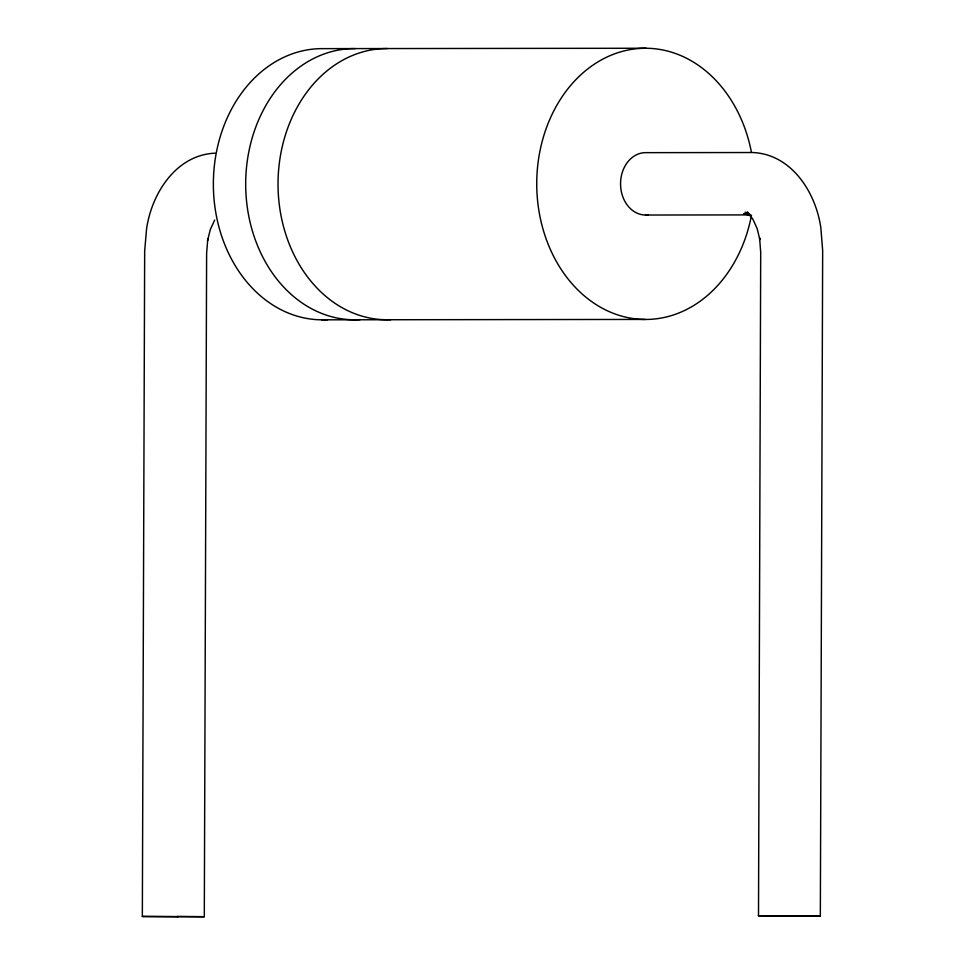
<?xml version="1.0" encoding="UTF-8"?>
<svg xmlns="http://www.w3.org/2000/svg" width="965" height="965" viewBox="0 0 965 965"><rect width="100%" height="100%" fill="white"/><g stroke="black" fill="none" stroke-linecap="round" stroke-linejoin="round"><path stroke-width="1.45" d="M177.874 916.726L142.338 916.473L144.666 251.057L146.583 228.802C151.65 193.495 176.125 154.738 215.195 153.17M142.338 916.473L204.303 916.714L206.619 253.349L207.801 238.85L207.572 240.502L210.322 229.513L214.676 220.08M648.094 214.869A31.182 25.042 89.9 0 1 620.579 185.316A31.182 25.042 89.9 0 1 645.694 152.651L752.821 152.53C791.783 154.231 816.101 192.94 820.889 228.247L822.663 250.562L820.334 915.978L758.502 915.761L760.697 252.36L759.6 237.86L759.829 239.573L757.151 228.596L752.869 219.164L747.272 211.938L750.951 216.293L745.125 212.252L750.674 215.328L743.726 213.796L750.167 214.906L645.476 215.026M758.381 915.737L820.334 915.978M646.055 48.25L322.684 48.636A135.595 108.852 89.9 0 0 213.386 187.282A135.595 108.852 89.9 0 0 327.702 319.656M321.731 319.825L645.115 319.427M176.909 916.497L204.303 916.714M390.873 319.656A135.595 108.852 89.9 0 1 278.041 186.269A135.595 108.852 89.9 0 1 387.351 48.564M751.482 215.304A135.595 108.852 89.9 0 1 584.054 295.652A135.595 108.852 89.9 0 1 583.861 72.11A135.595 108.852 89.9 0 1 751.421 152.229M360.042 319.62A135.595 108.852 89.9 0 1 245.713 187.246A135.595 108.852 89.9 0 1 355.011 48.6"/></g></svg>
